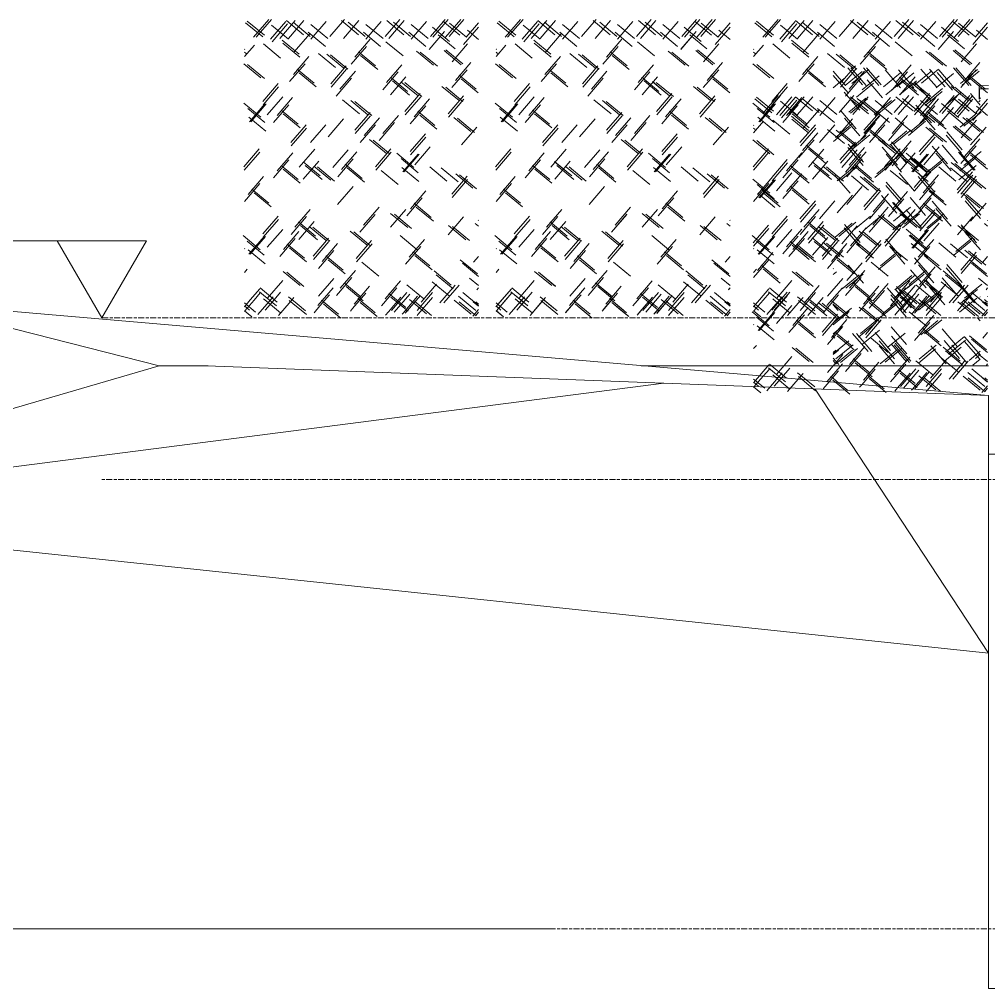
# Model space of a CAD drawing. Header units: millimetres. Extents: x -23163 to 3734, y -4540 to 11969.
# Drawn here: x -20242 to -17006, y -2240 to 997 of the extents above; entities that cross this region are included whole.
import ezdxf

# ---------------------------------------------------------------- set-up
doc = ezdxf.new("R2010")
doc.units = ezdxf.units.MM
doc.linetypes.add('Center', pattern=[40, 10, -5, 20, -5])
for name, color, linetype, lineweight in [('A-DETL', 90, 'Continuous', 9), ('A-FLOR-LEVL', 51, 'Continuous', 9), ('A-GENM', 13, 'Continuous', 9), ('A-GLAZ', 151, 'Continuous', 18), ('C-TOPO', 7, 'Continuous', 9), ('G-IMPT', 8, 'Continuous', 9)]:
    doc.layers.add(name, color=color, linetype=linetype, lineweight=lineweight)

# ---------------------------------------------------------------- blocks, each defined once
blk = doc.blocks.new('HEDGE - B_Hecke_Plan_D_03_dwg-399855-West')
at = {"layer": 'G-IMPT'}
for p, q in [((-17524.5, 823.1), (-17483.2, 775.2)), ((-17524.5, 809.2), (-17474.9, 751.6)), ((-17427.7, 822.4), (-17484.6, 775.2)), ((-17475.3, 834.9), (-17426.3, 777.9)), ((-17465.2, 834.9), (-17413.8, 775.2)), ((-17405.4, 829.3), (-17462.4, 782.1)), ((-17423.5, 834.9), (-17372.1, 775.2)), ((-17412.8, 834.9), (-17363.8, 777.9)), ((-17299.9, 818.2), (-17356.8, 771)), ((-17351.3, 827.9), (-17299.9, 768.2)), ((-17254.7, 818.2), (-17311.6, 771)), ((-17306.1, 827.9), (-17254.7, 768.2)), ((-17195.3, 825.2), (-17252.2, 777.9)), ((-17231.4, 830.7), (-17180, 771)), ((-17173.1, 830.7), (-17230, 783.5)), ((-17202.4, 830.7), (-17151, 771)), ((-17123.3, 815.4), (-17180.2, 768.2)), ((-17177.4, 819.6), (-17126, 759.9)), ((-17171.9, 827.9), (-17120.5, 768.2)), ((-17123.3, 834.9), (-17071.9, 775.2)), ((-17114.9, 834.9), (-17063.5, 775.2)), ((-17042.7, 829.3), (-17099.7, 782.1)), ((-17037.2, 823.8), (-17094.1, 776.6)), ((-17487.4, 798.8), (-17524.5, 768)), ((-17390.2, 783.5), (-17447.1, 736.3)), ((-17370.7, 808.5), (-17427.7, 761.3)), ((-17411, 794.6), (-17359.6, 734.9)), ((-17291.6, 791.8), (-17348.5, 744.6)), ((-17246.3, 791.8), (-17303.3, 744.6)), ((-17251, 786.3), (-17199.6, 726.6)), ((-17487.4, 753), (-17436, 693.3)), ((-17160.8, 755.7), (-17217.7, 708.5)), ((-17159.4, 765.5), (-17216.3, 718.2)), ((-17096.9, 753), (-17153.8, 705.7)), ((-17066.3, 748.8), (-17033.4, 710.5)), ((-17415.2, 733.5), (-17472.1, 686.3)), ((-17409.6, 730.7), (-17466.5, 683.5)), ((-17330.2, 725.9), (-17387.1, 678.7)), ((-17317.7, 728.7), (-17374.6, 681.4)), ((-17033.4, 725.3), (-17038.6, 721)), ((-17033.4, 735.7), (-17034.4, 734.9)), ((-17498.9, 690.6), (-17447.5, 630.9)), ((-17248, 710.6), (-17196.6, 650.9)), ((-17235.5, 687), (-17184.1, 627.3)), ((-17043.4, 684.2), (-17100.4, 637)), ((-17030.9, 687), (-17087.9, 639.8)), ((-17460, 649), (-17517, 601.7)), ((-17486.4, 667), (-17435, 607.3)), ((-17216, 656.4), (-17273, 609.2)), ((-17209.1, 668.9), (-17266, 621.7)), ((-17467, 636.5), (-17523.9, 589.2)), ((-17278.1, 624.1), (-17335.1, 576.9)), ((-17265.6, 626.9), (-17322.6, 579.7)), ((-17145.5, 620.8), (-17094.1, 561.1)), ((-17414.9, 608.3), (-17471.9, 561.1)), ((-17402.4, 611.1), (-17459.4, 563.9)), ((-17330, 587.4), (-17278.6, 527.7)), ((-17146.9, 609.7), (-17095.5, 550)), ((-17475.4, 568.4), (-17424, 508.7)), ((-17474, 579.6), (-17422.7, 519.8)), ((-17360.6, 569.7), (-17309.2, 510)), ((-17331.4, 576.3), (-17280, 516.6)), ((-17194.1, 573.6), (-17142.7, 513.9)), ((-17160.8, 576.4), (-17109.4, 516.7)), ((-17105.7, 552.8), (-17054.4, 493.1)), ((-17101.6, 552.8), (-17050.2, 493.1)), ((-17030.8, 555.6), (-17087.7, 508.3)), ((-17321.7, 528), (-17378.6, 480.8)), ((-17348.1, 546.1), (-17296.7, 486.4)), ((-17162.2, 519.5), (-17219.1, 472.3)), ((-17155.2, 532), (-17212.2, 484.8)), ((-17181.6, 550), (-17130.2, 490.3)), ((-17044.6, 537.5), (-17101.6, 490.3)), ((-17454.1, 504.6), (-17511, 457.4)), ((-17441.6, 507.3), (-17498.5, 460.1)), ((-17328.7, 515.5), (-17385.6, 468.3)), ((-17047.4, 508.3), (-17104.4, 461.1)), ((-17518.9, 475.4), (-17467.6, 415.7)), ((-17347.7, 453.2), (-17296.3, 393.5)), ((-17304.6, 483), (-17253.2, 423.3)), ((-17240.8, 471.8), (-17189.4, 412.1)), ((-17239.4, 482.9), (-17188, 423.2)), ((-17349.1, 442.1), (-17297.7, 382.4)), ((-17363, 408.8), (-17311.6, 349.1)), ((-17267.8, 401.4), (-17216.4, 341.7)), ((-17194.2, 389), (-17142.8, 329.3)), ((-17084.1, 391), (-17032.7, 331.3)), ((-17082.7, 402.1), (-17031.3, 342.4)), ((-17326.9, 385.2), (-17275.5, 325.5)), ((-17322.7, 385.2), (-17271.3, 325.5)), ((-17265.8, 369.9), (-17322.7, 322.7)), ((-17228.9, 359.7), (-17285.8, 312.5)), ((-17281, 360.9), (-17229.6, 301.2)), ((-17181.7, 365.4), (-17130.3, 305.7)), ((-17400, 339.6), (-17457, 292.4)), ((-17361.5, 342.4), (-17418.4, 295.2)), ((-17268.5, 340.7), (-17325.5, 293.5)), ((-17264.4, 344.8), (-17321.3, 297.6)), ((-17235.8, 347.2), (-17292.8, 300)), ((-17162.3, 334.9), (-17219.2, 287.7)), ((-17155.3, 347.4), (-17212.3, 300.1)), ((-17461, 316), (-17517.9, 268.8)), ((-17448.5, 318.8), (-17505.4, 271.6)), ((-17487.7, 300.3), (-17436.3, 240.6)), ((-17486.3, 311.4), (-17434.9, 251.7)), ((-17097, 310), (-17045.6, 250.3)), ((-17348.7, 262.4), (-17297.3, 202.7)), ((-17058.1, 268.3), (-17115.1, 221.1)), ((-17084.5, 286.4), (-17033.1, 226.7)), ((-17336.2, 238.8), (-17284.8, 179.1)), ((-17065.1, 255.8), (-17122, 208.6)), ((-17316.8, 208.2), (-17373.7, 161)), ((-17309.8, 220.7), (-17366.7, 173.5)), ((-17252.6, 200.3), (-17201.2, 140.6)), ((-17523.5, 164.2), (-17524.5, 163.4)), ((-17474.9, 175.3), (-17423.5, 115.6)), ((-17240.1, 176.7), (-17188.8, 117)), ((-17146.9, 167), (-17095.5, 107.3)), ((-17145.5, 178.1), (-17094.1, 118.4)), ((-17513.8, 153.1), (-17524.5, 144.2)), ((-17437.2, 143.5), (-17494.1, 96.3)), ((-17424.7, 146.2), (-17481.7, 99)), ((-17261.7, 140.9), (-17318.7, 93.7)), ((-17249.2, 143.7), (-17306.2, 96.5)), ((-17220.7, 146.1), (-17277.6, 98.9)), ((-17213.7, 158.6), (-17270.7, 111.4)), ((-17265.8, 159.8), (-17214.4, 100.1)), ((-17160.8, 133.6), (-17109.4, 73.9)), ((-17344.3, 100.3), (-17293, 40.6)), ((-17262.8, 112.8), (-17319.7, 65.6)), ((-17313.6, 104.3), (-17262.3, 44.6)), ((-17215.1, 126.4), (-17163.8, 66.7)), ((-17202.6, 102.8), (-17151.3, 43.1)), ((-17103.6, 110), (-17052.3, 50.3)), ((-17099.5, 110), (-17048.1, 50.3)), ((-17028.7, 112.8), (-17085.6, 65.6)), ((-17331.8, 76.7), (-17280.5, 17)), ((-17315, 93.1), (-17263.6, 33.4)), ((-17183.2, 72.3), (-17240.1, 25.1)), ((-17176.3, 84.8), (-17233.2, 37.6)), ((-17045.3, 65.6), (-17102.2, 18.4)), ((-17042.5, 94.8), (-17099.5, 47.6)), ((-17034.4, 69.8), (-17033.4, 68.6)), ((-17524.5, 42.8), (-17508.2, 24)), ((-17312.4, 46.2), (-17369.3, -1)), ((-17305.4, 58.7), (-17362.4, 11.5)), ((-17331.7, 62.9), (-17280.3, 3.2)), ((-17470.7, 21.2), (-17524.5, -23.4)), ((-17463.8, 32.3), (-17520.7, -14.9)), ((-17042.7, 0.3), (-17033.4, -10.5)), ((-17494.3, -28.8), (-17524.5, -53.8)), ((-17383.2, -17.7), (-17440.2, -64.9)), ((-17376.3, -5.2), (-17433.2, -52.4)), ((-17331.3, -30), (-17279.9, -89.7)), ((-17174.6, -9.4), (-17231.6, -56.6)), ((-17162.1, -6.6), (-17219.1, -53.8)), ((-17524.5, -61.7), (-17519.3, -67.7)), ((-17459.6, -52.4), (-17408.2, -112.1)), ((-17447.1, -52.4), (-17395.7, -112.1)), ((-17369.3, -41.3), (-17426.3, -88.5)), ((-17384.6, -49.6), (-17333.2, -109.3)), ((-17284.6, -51), (-17341.6, -98.2)), ((-17329.5, -61.2), (-17278.1, -120.9)), ((-17160.8, -37.1), (-17109.4, -96.8)), ((-17085.8, -62.1), (-17142.7, -109.3)), ((-17472.1, -77.4), (-17524.5, -120.8)), ((-17458.2, -89.9), (-17515.1, -137.1)), ((-17370.7, -77.4), (-17319.4, -137.1)), ((-17370.7, -94.1), (-17319.4, -153.8)), ((-17330.8, -87.1), (-17279.4, -146.8)), ((-17321.1, -89.9), (-17269.7, -149.6)), ((-17317, -84.8), (-17265.6, -144.5)), ((-17180.2, -91.3), (-17237.1, -138.5)), ((-17198.2, -94.1), (-17146.9, -153.8)), ((-17153.8, -76), (-17102.4, -135.7)), ((-17083, -74.6), (-17139.9, -121.8)), ((-17128.8, -91.3), (-17077.4, -151)), ((-17085.8, -78.8), (-17034.4, -138.5)), ((-17084.4, -64.9), (-17033, -124.6)), ((-17515.1, -107.9), (-17524.5, -115.7)), ((-17506.8, -107.9), (-17524.5, -122.6)), ((-17459.6, -107.9), (-17516.5, -155.2)), ((-17442.9, -102.4), (-17499.9, -149.6)), ((-17311, -106.6), (-17368, -153.8)), ((-17294.4, -101), (-17351.3, -148.2)), ((-17183, -103.8), (-17239.9, -151)), ((-17096.9, -98.2), (-17153.8, -145.4)), ((-17033.4, -111.9), (-17070.5, -142.7)), ((-17033.4, -122.2), (-17049.7, -135.7)), ((-17524.5, -134.4), (-17505.4, -156.5)), ((-17524.5, -143), (-17515.1, -153.8)), ((-17033.4, -137.8), (-17057.9, -158.1))]:
    blk.add_line(p, q, dxfattribs=at)
blk = doc.blocks.new('HEDGE - HEDGE-399856-West')
blk.add_blockref('HEDGE - B_Hecke_Plan_D_03_dwg-399855-West', (0, 0))
blk = doc.blocks.new('WIN_DOUBLE OPEN__SYM - 1130 x 1685-676230-West')
at = {"layer": 'A-GLAZ', "color": 55}
for p, q in [((-17033.1, 734.8), (-17035.5, 732.4)), ((-17032.4, 734.1), (-17033.1, 734.8))]:
    blk.add_line(p, q, dxfattribs=at)
blk = doc.blocks.new('HEDGE - B_Hecke_Plan_D_02_dwg-399854-West')
at = {"layer": 'G-IMPT'}
for p, q in [((-17786.2, 731.3), (-17729.3, 684.1)), ((-17780.7, 736.8), (-17723.7, 689.6)), ((-17708.5, 742.4), (-17759.8, 682.7)), ((-17700.1, 742.4), (-17751.5, 682.7)), ((-17651.5, 735.5), (-17702.9, 675.8)), ((-17700.1, 723), (-17643.2, 675.8)), ((-17646, 727.1), (-17697.3, 667.4)), ((-17621, 738.2), (-17672.4, 678.5)), ((-17650.3, 738.2), (-17593.4, 691)), ((-17592, 738.2), (-17643.3, 678.5)), ((-17628.1, 732.7), (-17571.1, 685.5)), ((-17517.3, 735.5), (-17568.7, 675.8)), ((-17568.7, 725.7), (-17511.8, 678.5)), ((-17455.8, 742.4), (-17504.8, 685.5)), ((-17466.1, 738.2), (-17409.2, 691)), ((-17407.8, 738.2), (-17459.2, 678.5)), ((-17443.9, 732.7), (-17387, 685.5)), ((-17333.2, 735.5), (-17384.5, 675.8)), ((-17384.5, 725.7), (-17327.6, 678.5)), ((-17271.7, 742.4), (-17320.7, 685.5)), ((-17314.8, 738.2), (-17257.9, 691)), ((-17256.5, 738.2), (-17307.9, 678.5)), ((-17292.6, 732.7), (-17235.7, 685.5)), ((-17181.9, 735.5), (-17233.3, 675.8)), ((-17233.3, 725.7), (-17176.3, 678.5)), ((-17120.4, 742.4), (-17169.4, 685.5)), ((-17162.4, 716), (-17105.5, 668.8)), ((-17109.7, 742.4), (-17161.1, 682.7)), ((-17127.7, 736.8), (-17070.8, 689.6)), ((-17068, 742.4), (-17119.4, 682.7)), ((-17057.9, 742.4), (-17106.9, 685.5)), ((-17105.5, 729.9), (-17048.6, 682.7)), ((-17008.7, 716.7), (-17058.3, 659.1)), ((-17008.7, 730.6), (-17050, 682.7)), ((-17572.4, 693.8), (-17623.8, 634.1)), ((-17577, 699.4), (-17520.1, 652.1)), ((-17392.9, 699.4), (-17335.9, 652.1)), ((-17241.6, 699.4), (-17184.7, 652.1)), ((-17122.2, 702.1), (-17173.6, 642.4)), ((-17143, 691), (-17086.1, 643.8)), ((-17045.8, 706.3), (-17008.7, 675.6)), ((-17757.1, 656.3), (-17790, 618.1)), ((-17726.5, 660.5), (-17669.6, 613.3)), ((-17664, 673), (-17607.1, 625.8)), ((-17662.6, 663.3), (-17605.7, 616.1)), ((-17382.7, 652.3), (-17434.1, 592.6)), ((-17370.2, 675.9), (-17421.6, 616.2)), ((-17317.6, 667.4), (-17260.7, 620.2)), ((-17045.8, 660.5), (-17097.2, 600.8)), ((-17790, 643.2), (-17789, 642.4)), ((-17790, 632.8), (-17784.8, 628.5)), ((-17575.4, 618.1), (-17626.8, 558.4)), ((-17543.4, 628.9), (-17486.5, 581.6)), ((-17514.9, 626.5), (-17457.9, 579.3)), ((-17502.4, 623.7), (-17445.4, 576.5)), ((-17409.1, 634.3), (-17352.2, 587.1)), ((-17402.2, 621.8), (-17345.2, 574.6)), ((-17215.5, 636.2), (-17158.6, 589)), ((-17203, 633.4), (-17146.1, 586.2)), ((-17123.6, 638.3), (-17066.6, 591.1)), ((-17118, 641), (-17061.1, 593.8)), ((-17792.4, 594.5), (-17735.5, 547.3)), ((-17779.9, 591.7), (-17723, 544.5)), ((-17587.9, 594.5), (-17639.3, 534.8)), ((-17450.5, 587), (-17501.8, 527.3)), ((-17264.2, 591), (-17315.5, 531.3)), ((-17034.3, 598.1), (-17085.6, 538.4)), ((-17614.3, 576.4), (-17557.4, 529.2)), ((-17607.4, 564), (-17550.4, 516.7)), ((-17449.1, 575.9), (-17500.5, 516.2)), ((-17419.9, 569.2), (-17471.3, 509.5)), ((-17276.7, 567.4), (-17328, 507.7)), ((-17251, 550.5), (-17302.3, 490.8)), ((-17046.8, 574.5), (-17098.1, 514.8)), ((-17073.1, 556.5), (-17016.2, 509.3)), ((-17677.9, 528.3), (-17729.3, 468.6)), ((-17432.4, 545.6), (-17483.8, 485.9)), ((-17303.1, 549.3), (-17246.1, 502.1)), ((-17296.1, 536.8), (-17239.2, 489.6)), ((-17267.6, 534.4), (-17210.6, 487.2)), ((-17255.1, 531.7), (-17198.1, 484.5)), ((-17130.7, 518.6), (-17073.8, 471.4)), ((-17066.2, 544), (-17009.3, 496.8)), ((-17676.5, 517.2), (-17727.9, 457.5)), ((-17203.2, 495), (-17254.5, 435.3)), ((-17118.2, 515.8), (-17061.3, 468.6)), ((-17059.1, 487.1), (-17110.5, 427.4)), ((-17792.6, 463.1), (-17735.7, 415.9)), ((-17721.8, 460.3), (-17773.2, 400.6)), ((-17717.6, 460.3), (-17769, 400.6)), ((-17662.6, 483.9), (-17714, 424.2)), ((-17641.8, 457.6), (-17693.1, 397.9)), ((-17629.3, 481.2), (-17680.6, 421.5)), ((-17463.2, 473.7), (-17406.2, 426.5)), ((-17434.6, 471.3), (-17377.7, 424.1)), ((-17422.1, 468.5), (-17365.2, 421.3)), ((-17201.8, 483.9), (-17253.2, 424.2)), ((-17185.1, 453.6), (-17236.5, 393.9)), ((-17172.6, 477.2), (-17224, 417.5)), ((-17057.8, 476), (-17109.1, 416.3)), ((-17778.7, 445), (-17721.8, 397.8)), ((-17668.1, 439.5), (-17611.2, 392.3)), ((-17661.2, 427), (-17604.3, 379.8)), ((-17370.2, 431.9), (-17421.6, 372.2)), ((-17276.4, 421.3), (-17327.8, 361.6)), ((-17211.5, 435.5), (-17154.5, 388.3)), ((-17204.5, 423), (-17147.6, 375.8)), ((-17776, 415.9), (-17719, 368.7)), ((-17584, 390.5), (-17635.3, 330.8)), ((-17518.8, 390.5), (-17570.2, 330.8)), ((-17459.6, 409.9), (-17511, 350.2)), ((-17368.8, 420.7), (-17420.2, 361)), ((-17352.1, 390.5), (-17403.5, 330.8)), ((-17339.6, 414.1), (-17391, 354.4)), ((-17288.9, 397.7), (-17340.3, 338)), ((-17091.6, 414.9), (-17034.7, 367.7)), ((-17079.1, 412.1), (-17022.2, 364.9)), ((-17582.6, 379.3), (-17634, 319.6)), ((-17185.5, 360.7), (-17236.9, 301)), ((-17014.2, 382.9), (-17065.6, 323.2)), ((-17372.9, 341.8), (-17315.9, 294.6)), ((-17360.4, 339), (-17303.4, 291.8)), ((-17184.1, 349.6), (-17235.5, 289.9)), ((-17740.7, 309.6), (-17792.1, 249.9)), ((-17739.3, 298.5), (-17790.7, 238.8)), ((-17629.2, 296.5), (-17680.5, 236.8)), ((-17555.6, 308.9), (-17607, 249.2)), ((-17443.9, 307), (-17495.3, 247.3)), ((-17414.7, 300.3), (-17466.1, 240.6)), ((-17301.3, 310.2), (-17352.6, 250.5)), ((-17299.9, 299.1), (-17351.3, 239.4)), ((-17281.3, 295.5), (-17224.4, 248.3)), ((-17210.5, 292.7), (-17261.9, 233)), ((-17206.3, 292.7), (-17257.7, 233)), ((-17170.2, 316.3), (-17221.6, 256.6)), ((-17641.7, 272.9), (-17693, 213.2)), ((-17594.5, 267.2), (-17537.5, 220)), ((-17542.4, 268.5), (-17593.8, 208.8)), ((-17427.2, 276.7), (-17478.6, 217)), ((-17267.4, 277.4), (-17210.5, 230.2)), ((-17668, 254.9), (-17611.1, 207.7)), ((-17661.1, 242.4), (-17604.2, 195.2)), ((-17587.5, 254.7), (-17530.6, 207.5)), ((-17559, 252.4), (-17502.1, 205.1)), ((-17546.5, 249.6), (-17489.6, 202.4)), ((-17453.6, 258.7), (-17396.7, 211.5)), ((-17446.7, 246.2), (-17389.7, 199)), ((-17333.8, 238), (-17276.8, 190.8)), ((-17264.6, 248.3), (-17207.7, 201.1)), ((-17171.7, 249.9), (-17114.8, 202.7)), ((-17133.1, 247.1), (-17076.2, 199.9)), ((-17726.4, 217.5), (-17777.7, 157.8)), ((-17046.9, 218.9), (-17098.3, 159.2)), ((-17045.5, 207.8), (-17096.9, 148.1)), ((-17084.7, 226.3), (-17027.8, 179.1)), ((-17072.2, 223.5), (-17015.3, 176.3)), ((-17738.9, 193.9), (-17790.2, 134.2)), ((-17765.2, 175.8), (-17708.3, 128.6)), ((-17758.3, 163.3), (-17701.4, 116.1)), ((-17427.6, 183.9), (-17479, 124.2)), ((-17184.5, 169.9), (-17235.9, 110.2)), ((-17197, 146.3), (-17248.4, 86.6)), ((-17570.8, 107.8), (-17622.1, 48.1)), ((-17340.8, 114.9), (-17392.2, 55.2)), ((-17251, 107.8), (-17302.3, 48.1)), ((-17223.4, 128.2), (-17166.4, 81)), ((-17216.4, 115.8), (-17159.5, 68.5)), ((-17677.9, 85.6), (-17729.3, 25.9)), ((-17676.5, 74.5), (-17727.9, 14.8)), ((-17583.3, 84.2), (-17634.6, 24.5)), ((-17609.6, 66.1), (-17552.7, 18.9)), ((-17557.6, 67.4), (-17608.9, 7.7)), ((-17353.3, 91.3), (-17404.7, 31.6)), ((-17302.1, 94.2), (-17245.2, 47)), ((-17289.6, 91.4), (-17232.7, 44.2)), ((-17058.3, 82.8), (-17109.7, 23.1)), ((-17009.7, 71.7), (-17008.7, 70.9)), ((-17662.6, 41.2), (-17714, -18.5)), ((-17608.2, 34), (-17659.6, -25.7)), ((-17602.7, 53.6), (-17545.8, 6.4)), ((-17574.1, 51.2), (-17517.2, 4)), ((-17561.6, 48.5), (-17504.7, 1.3)), ((-17437.3, 35.4), (-17380.4, -11.8)), ((-17424.8, 32.7), (-17367.9, -14.5)), ((-17108.5, 53.8), (-17051.5, 6.6)), ((-17096, 51), (-17039, 3.8)), ((-17019.4, 60.6), (-17008.7, 51.7)), ((-17794.7, 20.3), (-17737.8, -26.9)), ((-17780.8, 2.3), (-17723.9, -44.9)), ((-17723.9, 17.6), (-17775.3, -42.1)), ((-17719.7, 17.6), (-17771.1, -42.1)), ((-17620.7, 10.4), (-17672.1, -49.3)), ((-17509.7, 11.8), (-17561.1, -47.9)), ((-17508.4, 0.7), (-17559.7, -59)), ((-17365.7, 3.9), (-17417.1, -55.8)), ((-17270.4, 20.3), (-17213.5, -26.9)), ((-17188.8, 7.9), (-17240.2, -51.8)), ((-17789, -22.7), (-17790, -23.8)), ((-17778.1, -26.9), (-17721.1, -74.1)), ((-17647.1, -7.7), (-17590.2, -54.9)), ((-17640.2, -20.2), (-17583.2, -67.4)), ((-17491.7, -29.6), (-17543, -89.3)), ((-17479.2, -6), (-17530.6, -65.7)), ((-17364.3, -7.2), (-17415.7, -66.9)), ((-17201.3, -15.7), (-17252.7, -75.4)), ((-17518.1, -47.6), (-17461.1, -94.9)), ((-17511.1, -60.1), (-17454.2, -107.3)), ((-17227.7, -33.8), (-17170.8, -81)), ((-17220.8, -46.3), (-17163.9, -93.5)), ((-17069.4, -60.2), (-17012.5, -107.4)), ((-17008.7, -49.6), (-17025, -68.5)), ((-17780.7, -92.1), (-17790, -102.9)), ((-17418.9, -95.8), (-17470.3, -155.5)), ((-17398.2, -68.3), (-17341.3, -115.5)), ((-17062.5, -71.3), (-17008.7, -115.9)), ((-17661.2, -99.1), (-17604.3, -146.3)), ((-17648.7, -101.8), (-17591.8, -149.1)), ((-17492.1, -122.5), (-17543.4, -182.2)), ((-17431.4, -119.4), (-17482.8, -179.1)), ((-17156.9, -97.7), (-17100, -144.9)), ((-17149.9, -110.2), (-17093, -157.4)), ((-17038.9, -121.3), (-17008.7, -146.3)), ((-17739, -157.4), (-17770.6, -194.1)), ((-17737.6, -154.6), (-17680.7, -201.8)), ((-17662.6, -129.6), (-17714, -189.3)), ((-17493.9, -153.6), (-17545.2, -213.3)), ((-17457.8, -137.5), (-17400.8, -184.7)), ((-17450.8, -149.9), (-17393.9, -197.2)), ((-17372.2, -148.5), (-17423.6, -208.2)), ((-17281.5, -154.6), (-17332.9, -214.3)), ((-17269, -131), (-17320.4, -190.7)), ((-17248.5, -143.5), (-17191.6, -190.7)), ((-17148.6, -142.1), (-17199.9, -201.8)), ((-17163.8, -133.8), (-17106.9, -181)), ((-17086.1, -144.9), (-17137.4, -204.6)), ((-17073.6, -144.9), (-17125, -204.6)), ((-17008.7, -154.2), (-17013.9, -160.2)), ((-17770.6, -194.1), (-17790.4, -217.1)), ((-17737.6, -171.3), (-17758.2, -195.1)), ((-17740.4, -167.1), (-17700.6, -200.1)), ((-17726.5, -190.7), (-17716.9, -198.7)), ((-17694.6, -183.8), (-17708.1, -199.4)), ((-17669.6, -168.5), (-17697, -200.4)), ((-17643.2, -183.8), (-17614.6, -207.5)), ((-17625.1, -186.5), (-17641.2, -205.2)), ((-17506.4, -177.2), (-17538.1, -214.1)), ((-17384.7, -172.1), (-17428.9, -223.5)), ((-17411.1, -190.2), (-17364.2, -229.1)), ((-17267.6, -185.1), (-17309.5, -233.8)), ((-17307.9, -172.7), (-17251, -219.9)), ((-17301, -185.1), (-17244, -232.4)), ((-17248.2, -169.9), (-17299.6, -229.6)), ((-17238.5, -175.4), (-17289.9, -235.1)), ((-17212.1, -182.4), (-17260, -238.1)), ((-17202.4, -179.6), (-17253.2, -238.7)), ((-17238.8, -193.5), (-17181.9, -240.7)), ((-17162.4, -169.9), (-17213.8, -229.6)), ((-17162.4, -186.5), (-17210.5, -242.3)), ((-17075, -182.4), (-17018, -229.6)), ((-17061.1, -169.9), (-17008.7, -213.3)), ((-17790, -204.4), (-17752.9, -235.1)), ((-17790, -214.7), (-17773.7, -228.2)), ((-17758.2, -195.1), (-17789, -231)), ((-17708.1, -199.4), (-17745.9, -243.5)), ((-17697, -200.4), (-17721, -228.2)), ((-17716.9, -198.7), (-17669.6, -237.9)), ((-17700.6, -200.1), (-17683.5, -214.3)), ((-17641.2, -205.2), (-17676.5, -246.2)), ((-17640.4, -196.3), (-17628.3, -206.3)), ((-17628.3, -206.3), (-17583.5, -243.5)), ((-17614.6, -207.5), (-17586.3, -231)), ((-17538.1, -214.1), (-17557.7, -237)), ((-17532.7, -195.3), (-17506.8, -216.8)), ((-17525.8, -207.8), (-17515.9, -216)), ((-17515.9, -216), (-17468.9, -255)), ((-17506.8, -216.8), (-17475.8, -242.5)), ((-17428.9, -223.5), (-17436.1, -231.8)), ((-17404.1, -202.7), (-17373.2, -228.3)), ((-17222.2, -199), (-17165.2, -246.2)), ((-17090.2, -194.9), (-17033.3, -242.1)), ((-17073.6, -200.4), (-17016.6, -247.6)), ((-17026.4, -200.4), (-17008.7, -215)), ((-17018, -200.4), (-17008.7, -208.1)), ((-17790, -230.3), (-17765.5, -250.6)), ((-17373.2, -228.3), (-17347.2, -249.9)), ((-17364.2, -229.1), (-17354.2, -237.4)), ((-17309.5, -233.8), (-17319, -244.9)), ((-17260, -238.1), (-17263.5, -242.1)), ((-17210.5, -242.3), (-17213.8, -246.2)), ((-17008.7, -226.9), (-17027.7, -249)), ((-17008.7, -235.4), (-17018, -246.2))]:
    blk.add_line(p, q, dxfattribs=at)
blk = doc.blocks.new('HEDGE - HEDGE-V2-West')
blk.add_blockref('HEDGE - B_Hecke_Plan_D_02_dwg-399854-West', (0, 0))
blk = doc.blocks.new('HEDGE - B_Hecke_Plan_D_02_dwg-V3-West')
at = {"layer": 'G-IMPT'}
for p, q in [((-18646.2, 985.4), (-18589.3, 938.2)), ((-18640.7, 991), (-18583.7, 943.8)), ((-18568.5, 996.5), (-18619.8, 936.8)), ((-18560.1, 996.5), (-18611.5, 936.8)), ((-18511.5, 989.6), (-18562.9, 929.9)), ((-18560.1, 977.1), (-18503.2, 929.9)), ((-18506, 981.2), (-18557.3, 921.5)), ((-18481, 992.4), (-18532.4, 932.6)), ((-18510.3, 992.4), (-18453.4, 945.1)), ((-18452, 992.4), (-18503.3, 932.6)), ((-18488.1, 986.8), (-18431.1, 939.6)), ((-18377.3, 989.6), (-18428.7, 929.9)), ((-18428.7, 979.9), (-18371.8, 932.6)), ((-18315.8, 996.5), (-18364.8, 939.6)), ((-18326.1, 992.4), (-18269.2, 945.1)), ((-18267.8, 992.4), (-18319.2, 932.6)), ((-18303.9, 986.8), (-18247, 939.6)), ((-18193.2, 989.6), (-18244.5, 929.9)), ((-18244.5, 979.9), (-18187.6, 932.6)), ((-18131.7, 996.5), (-18180.7, 939.6)), ((-18174.8, 992.4), (-18117.9, 945.1)), ((-18116.5, 992.4), (-18167.9, 932.6)), ((-18152.6, 986.8), (-18095.7, 939.6)), ((-18041.9, 989.6), (-18093.3, 929.9)), ((-18093.3, 979.9), (-18036.3, 932.6)), ((-17980.4, 996.5), (-18029.4, 939.6)), ((-17969.7, 996.5), (-18021.1, 936.8)), ((-17987.7, 991), (-17930.8, 943.8)), ((-17928, 996.5), (-17979.4, 936.8)), ((-17917.9, 996.5), (-17966.9, 939.6)), ((-17965.5, 984), (-17908.6, 936.8)), ((-17868.7, 984.7), (-17910, 936.8)), ((-18432.4, 947.9), (-18483.8, 888.2)), ((-18437, 953.5), (-18380.1, 906.3)), ((-18252.9, 953.5), (-18195.9, 906.3)), ((-18101.6, 953.5), (-18044.7, 906.3)), ((-17982.2, 956.3), (-18033.6, 896.6)), ((-18022.4, 970.1), (-17965.5, 922.9)), ((-18003, 945.1), (-17946.1, 897.9)), ((-17868.7, 970.8), (-17918.3, 913.2)), ((-17905.8, 960.4), (-17868.7, 929.7)), ((-18617.1, 910.4), (-18650, 872.2)), ((-18586.5, 914.6), (-18529.6, 867.4)), ((-18524, 927.1), (-18467.1, 879.9)), ((-18522.6, 917.4), (-18465.7, 870.2)), ((-18242.7, 906.5), (-18294.1, 846.8)), ((-18230.2, 930.1), (-18281.6, 870.4)), ((-18177.6, 921.5), (-18120.7, 874.3)), ((-17905.8, 914.6), (-17957.2, 854.9)), ((-18650, 897.4), (-18649, 896.6)), ((-18650, 886.9), (-18644.8, 882.7)), ((-18403.4, 883), (-18346.5, 835.8)), ((-18374.9, 880.6), (-18317.9, 833.4)), ((-18362.4, 877.8), (-18305.4, 830.6)), ((-18269.1, 888.4), (-18212.2, 841.2)), ((-18262.2, 875.9), (-18205.2, 828.7)), ((-18075.5, 890.3), (-18018.6, 843.1)), ((-18063, 887.5), (-18006.1, 840.3)), ((-17983.6, 892.4), (-17926.6, 845.2)), ((-17978, 895.2), (-17921.1, 848)), ((-18652.4, 848.6), (-18595.5, 801.4)), ((-18639.9, 845.9), (-18583, 798.7)), ((-18447.9, 848.6), (-18499.3, 788.9)), ((-18435.4, 872.2), (-18486.8, 812.5)), ((-18124.2, 845.1), (-18175.5, 785.4)), ((-17894.3, 852.2), (-17945.6, 792.5)), ((-18474.3, 830.6), (-18417.4, 783.4)), ((-18467.4, 818.1), (-18410.4, 770.9)), ((-18310.5, 841.1), (-18361.8, 781.4)), ((-18309.1, 830), (-18360.5, 770.3)), ((-18279.9, 823.3), (-18331.3, 763.6)), ((-18136.7, 821.5), (-18188, 761.8)), ((-17906.8, 828.6), (-17958.1, 768.9)), ((-17933.1, 810.6), (-17876.2, 763.4)), ((-18537.9, 782.5), (-18589.3, 722.8)), ((-18292.4, 799.7), (-18343.8, 740)), ((-18163.1, 803.4), (-18106.1, 756.2)), ((-18111, 804.7), (-18162.3, 745)), ((-18156.1, 790.9), (-18099.2, 743.7)), ((-18127.6, 788.6), (-18070.6, 741.3)), ((-18115.1, 785.8), (-18058.1, 738.6)), ((-17926.2, 798.1), (-17869.3, 750.9)), ((-18536.5, 771.3), (-18587.9, 711.6)), ((-18063.2, 749.1), (-18114.5, 689.4)), ((-17990.7, 772.7), (-17933.8, 725.5)), ((-17978.2, 770), (-17921.3, 722.8)), ((-18652.6, 717.2), (-18595.7, 670)), ((-18581.8, 714.4), (-18633.2, 654.7)), ((-18577.6, 714.4), (-18629, 654.7)), ((-18522.6, 738), (-18574, 678.3)), ((-18489.3, 735.3), (-18540.6, 675.6)), ((-18323.2, 727.8), (-18266.2, 680.6)), ((-18294.6, 725.4), (-18237.7, 678.2)), ((-18282.1, 722.7), (-18225.2, 675.5)), ((-18061.8, 738), (-18113.2, 678.3)), ((-18032.6, 731.3), (-18084, 671.6)), ((-17919.1, 741.2), (-17970.5, 681.5)), ((-17917.8, 730.1), (-17969.1, 670.4)), ((-18638.7, 699.2), (-18581.8, 651.9)), ((-18501.8, 711.7), (-18553.1, 652)), ((-18528.1, 693.6), (-18471.2, 646.4)), ((-18521.2, 681.1), (-18464.3, 633.9)), ((-18230.2, 686), (-18281.6, 626.3)), ((-18045.1, 707.7), (-18096.5, 648)), ((-18071.5, 689.7), (-18014.5, 642.5)), ((-18636, 670), (-18579, 622.8)), ((-18319.6, 664), (-18371, 604.3)), ((-18228.8, 674.9), (-18280.2, 615.2)), ((-18199.6, 668.2), (-18251, 608.5)), ((-18148.9, 651.8), (-18200.3, 592.1)), ((-18136.4, 675.4), (-18187.8, 615.7)), ((-18064.5, 677.2), (-18007.6, 630)), ((-17951.6, 669), (-17894.7, 621.8)), ((-17939.1, 666.2), (-17882.2, 619)), ((-18444, 644.6), (-18495.3, 584.9)), ((-18442.6, 633.5), (-18494, 573.8)), ((-18378.8, 644.6), (-18430.2, 584.9)), ((-18212.1, 644.6), (-18263.5, 584.9)), ((-17874.2, 637.1), (-17925.6, 577.4)), ((-18232.9, 595.9), (-18175.9, 548.7)), ((-18220.4, 593.1), (-18163.4, 545.9)), ((-18045.5, 614.8), (-18096.9, 555.1)), ((-18044.1, 603.7), (-18095.5, 544)), ((-18600.7, 563.7), (-18652.1, 504)), ((-18599.3, 552.6), (-18650.7, 492.9)), ((-18489.2, 550.7), (-18540.5, 490.9)), ((-18415.6, 563), (-18467, 503.3)), ((-18303.9, 561.1), (-18355.3, 501.4)), ((-18274.7, 554.5), (-18326.1, 494.8)), ((-18161.3, 564.3), (-18212.6, 504.6)), ((-18159.9, 553.2), (-18211.3, 493.5)), ((-18030.2, 570.4), (-18081.6, 510.7)), ((-18501.7, 527), (-18553, 467.3)), ((-18454.5, 521.4), (-18397.5, 474.2)), ((-18402.4, 522.6), (-18453.8, 462.9)), ((-18287.2, 530.9), (-18338.6, 471.2)), ((-18141.3, 549.6), (-18084.4, 502.4)), ((-18127.4, 531.5), (-18070.5, 484.3)), ((-18070.5, 546.8), (-18121.9, 487.1)), ((-18066.3, 546.8), (-18117.7, 487.1)), ((-18528, 509), (-18471.1, 461.8)), ((-18521.1, 496.5), (-18464.2, 449.3)), ((-18447.5, 508.9), (-18390.6, 461.7)), ((-18419, 506.5), (-18362.1, 459.3)), ((-18406.5, 503.7), (-18349.6, 456.5)), ((-18313.6, 512.8), (-18256.7, 465.6)), ((-18306.7, 500.3), (-18249.7, 453.1)), ((-18193.8, 492.1), (-18136.8, 444.9)), ((-18124.6, 502.4), (-18067.7, 455.2)), ((-18031.7, 504), (-17974.8, 456.8)), ((-17993.1, 501.2), (-17936.2, 454)), ((-18586.4, 471.6), (-18637.7, 411.9)), ((-17906.9, 473), (-17958.3, 413.3)), ((-17905.5, 461.9), (-17956.9, 402.2)), ((-17944.7, 480.4), (-17887.8, 433.2)), ((-17932.2, 477.6), (-17875.3, 430.4)), ((-18598.9, 448), (-18650.2, 388.3)), ((-18625.2, 429.9), (-18568.3, 382.7)), ((-18287.6, 438), (-18339, 378.3)), ((-18044.5, 424), (-18095.9, 364.3)), ((-18618.3, 417.5), (-18561.4, 370.2)), ((-18057, 400.4), (-18108.4, 340.7)), ((-18430.8, 361.9), (-18482.1, 302.2)), ((-18200.8, 369.1), (-18252.2, 309.4)), ((-18111, 361.9), (-18162.3, 302.2)), ((-18083.4, 382.4), (-18026.4, 335.2)), ((-18076.4, 369.9), (-18019.5, 322.7)), ((-18537.9, 339.7), (-18589.3, 280)), ((-18536.5, 328.6), (-18587.9, 268.9)), ((-18443.3, 338.3), (-18494.6, 278.6)), ((-18213.3, 345.5), (-18264.7, 285.8)), ((-18162.1, 348.3), (-18105.2, 301.1)), ((-18149.6, 345.5), (-18092.7, 298.3)), ((-17918.3, 336.9), (-17969.7, 277.2)), ((-17869.7, 325.8), (-17868.7, 325)), ((-18522.6, 295.3), (-18574, 235.6)), ((-18469.6, 320.3), (-18412.7, 273.1)), ((-18417.6, 321.5), (-18468.9, 261.8)), ((-18462.7, 307.8), (-18405.8, 260.6)), ((-18434.1, 305.4), (-18377.2, 258.2)), ((-18421.6, 302.6), (-18364.7, 255.4)), ((-17968.5, 307.9), (-17911.5, 260.7)), ((-17956, 305.1), (-17899, 257.9)), ((-17879.4, 314.7), (-17868.7, 305.9)), ((-18654.7, 274.5), (-18597.8, 227.2)), ((-18583.9, 271.7), (-18635.3, 212)), ((-18579.7, 271.7), (-18631.1, 212)), ((-18480.7, 264.5), (-18532.1, 204.8)), ((-18468.2, 288.1), (-18519.6, 228.4)), ((-18369.7, 265.9), (-18421.1, 206.2)), ((-18297.3, 289.6), (-18240.4, 242.4)), ((-18284.8, 286.8), (-18227.9, 239.6)), ((-18130.4, 274.5), (-18073.5, 227.2)), ((-18048.8, 262), (-18100.2, 202.3)), ((-18649, 231.4), (-18650, 230.3)), ((-18640.8, 256.4), (-18583.9, 209.2)), ((-18638.1, 227.2), (-18581.1, 180)), ((-18507.1, 246.4), (-18450.2, 199.2)), ((-18500.2, 233.9), (-18443.2, 186.7)), ((-18368.4, 254.8), (-18419.7, 195.1)), ((-18339.2, 248.1), (-18390.6, 188.4)), ((-18225.7, 258), (-18277.1, 198.3)), ((-18224.3, 246.9), (-18275.7, 187.2)), ((-18061.3, 238.4), (-18112.7, 178.7)), ((-18351.7, 224.5), (-18403, 164.8)), ((-18378.1, 206.5), (-18321.1, 159.3)), ((-18087.7, 220.3), (-18030.8, 173.1)), ((-18080.8, 207.8), (-18023.9, 160.6)), ((-17868.7, 204.5), (-17885, 185.6)), ((-18640.7, 162), (-18650, 151.2)), ((-18371.1, 194), (-18314.2, 146.8)), ((-18258.2, 185.8), (-18201.3, 138.6)), ((-17929.4, 193.9), (-17872.5, 146.7)), ((-17922.5, 182.8), (-17868.7, 138.3)), ((-18521.2, 155.1), (-18464.3, 107.8)), ((-18508.7, 152.3), (-18451.8, 105.1)), ((-18352.1, 131.7), (-18403.4, 72)), ((-18291.4, 134.7), (-18342.8, 75)), ((-18278.9, 158.3), (-18330.3, 98.6)), ((-18016.9, 156.4), (-17960, 109.2)), ((-18009.9, 143.9), (-17953, 96.7)), ((-17898.9, 132.8), (-17868.7, 107.9)), ((-18597.6, 99.5), (-18540.7, 52.3)), ((-18522.6, 124.5), (-18574, 64.8)), ((-18353.9, 100.5), (-18405.2, 40.8)), ((-18317.8, 116.7), (-18260.8, 69.5)), ((-18310.8, 104.2), (-18253.9, 57)), ((-18232.2, 105.6), (-18283.6, 45.9)), ((-18141.5, 99.5), (-18192.9, 39.8)), ((-18129, 123.1), (-18180.4, 63.4)), ((-18108.5, 110.6), (-18051.6, 63.4)), ((-18008.6, 112), (-18059.9, 52.3)), ((-18023.8, 120.3), (-17966.9, 73.1)), ((-17946.1, 109.2), (-17997.4, 49.5)), ((-17933.6, 109.2), (-17985, 49.5)), ((-17868.7, 99.9), (-17873.9, 94)), ((-18599, 96.7), (-18650.4, 37)), ((-18597.6, 82.9), (-18649, 23.2)), ((-18554.6, 70.4), (-18605.9, 10.7)), ((-18600.4, 87), (-18543.5, 39.8)), ((-18529.6, 85.6), (-18581, 25.9)), ((-18485.1, 67.6), (-18536.5, 7.9)), ((-18503.2, 70.4), (-18446.3, 23.2)), ((-18366.4, 76.9), (-18417.7, 17.2)), ((-18244.7, 82), (-18296.1, 22.3)), ((-18127.6, 69), (-18179, 9.3)), ((-18167.9, 81.5), (-18111, 34.3)), ((-18161, 69), (-18104, 21.8)), ((-18108.2, 84.2), (-18159.6, 24.5)), ((-18098.5, 78.7), (-18149.9, 19)), ((-18072.1, 71.7), (-18123.5, 12)), ((-18062.4, 74.5), (-18113.7, 14.8)), ((-18022.4, 84.2), (-18073.8, 24.5)), ((-18022.4, 67.6), (-18073.8, 7.9)), ((-17935, 71.7), (-17878, 24.5)), ((-17921.1, 84.2), (-17868.7, 40.8)), ((-18650, 49.7), (-18612.9, 19)), ((-18650, 39.4), (-18633.7, 25.9)), ((-18586.5, 63.4), (-18529.6, 16.2)), ((-18500.4, 57.9), (-18443.5, 10.7)), ((-18392.7, 58.8), (-18335.8, 11.6)), ((-18385.8, 46.3), (-18328.9, -0.9)), ((-18271.1, 64), (-18214.2, 16.7)), ((-18264.1, 51.5), (-18207.2, 4.2)), ((-18098.8, 60.6), (-18041.9, 13.4)), ((-18082.2, 55.1), (-18025.2, 7.9)), ((-17950.2, 59.3), (-17893.3, 12)), ((-17933.6, 53.7), (-17876.6, 6.5)), ((-17886.4, 53.7), (-17868.7, 39.1)), ((-17878, 53.7), (-17868.7, 46)), ((-18650, 23.9), (-18625.5, 3.5)), ((-17868.7, 27.2), (-17887.7, 5.1)), ((-17868.7, 18.7), (-17878, 7.9))]:
    blk.add_line(p, q, dxfattribs=at)
blk = doc.blocks.new('HEDGE - HEDGE-V4-West')
blk.add_blockref('HEDGE - B_Hecke_Plan_D_02_dwg-V3-West', (0, 0))
blk = doc.blocks.new('WIN_DOUBLE OPEN__SYM - 1130 x 1685-V25-West')
at = {"layer": 'A-GLAZ', "color": 55}
for p, q in [((-17005.5, 776.2), (-17036.5, 775)), ((-17036.5, 775), (-17036.5, 730)), ((-17035.5, 732.4), (-17035.5, 765)), ((-17035.5, 765), (-17005.5, 765)), ((-17036.5, 730), (-17032.4, 734.1)), ((-17033.1, 734.8), (-17035.5, 732.4)), ((-17032.4, 734.1), (-17033.1, 734.8))]:
    blk.add_line(p, q, dxfattribs=at)
blk = doc.blocks.new('Niveau - OKFFB-442205-West')
at = {"layer": 'A-FLOR-LEVL'}
for p, q in [((-21226.5, 468.9), (-21226.5, 257.5)), ((-19966.5, 257.5), (-22366.5, 257.5)), ((-20115.1, 257.5), (-19966.5, 0)), ((-19817.8, 257.5), (-20115.1, 257.5)), ((-19966.5, 0), (-19817.8, 257.5))]:
    blk.add_line(p, q, dxfattribs=at)

msp = doc.modelspace()

# ---------------------------------------------------------------- linework, layer by layer
at = {"layer": 'A-DETL'}
msp.add_line((-18451.7, -2040), (-20551.7, -2040), dxfattribs=at)
at = {"layer": 'A-FLOR-LEVL', "linetype": 'Center'}
for p, q in [((-1049.8, 0), (-19966.5, 0)), ((-19966.5, -540), (1334.4, -540)), ((-19966.5, -2040), (-1049.8, -2040))]:
    msp.add_line(p, q, dxfattribs=at)
at = {"layer": 'C-TOPO'}
for p, q in [((-20601.9, 50), (-17005.5, -260)), ((-20601.9, 50), (-19775.5, -160)), ((-21446.4, -650), (-19775.5, -160)), ((-19615.5, -160), (-19775.5, -160)), ((-17005.5, -260), (-19615.5, -160)), ((-19611.8, -160.1), (-19615.5, -160)), ((-19613.6, -160), (-19615.5, -160)), ((-17005.5, -160), (-18165.6, -160)), ((-21446.4, -650), (-18090.1, -218.4)), ((-17005.5, -1120), (-17584.4, -237.8)), ((-17005.5, -455.2), (-17005.5, -260)), ((-16881.3, -455.2), (-17005.5, -455.2)), ((-12213.4, -455.2), (-17005.5, -455.2)), ((-17005.5, -455.2), (-12213.4, -455.2)), ((-17005.5, -2240.2), (-17005.5, -455.2)), ((-17005.5, -1120), (-21446.4, -650)), ((-11632.5, -2240.2), (-17005.5, -2240.2)), ((-17005.5, -2240.2), (-11632.5, -2240.2))]:
    msp.add_line(p, q, dxfattribs=at)

# ---------------------------------------------------------------- block references
at = {"layer": 'A-FLOR-LEVL'}
msp.add_blockref('Niveau - OKFFB-442205-West', (0, 0), dxfattribs=at)
at = {"layer": 'A-GENM'}
for name, p in [('HEDGE - HEDGE-V2-West', (-1700, 254.1)), ('HEDGE - HEDGE-V2-West', (-1700, 254.1)), ('HEDGE - HEDGE-V4-West', (0, 0)), ('HEDGE - HEDGE-V2-West', (-860, 254.1)), ('HEDGE - HEDGE-V2-West', (0, 254.1)), ('HEDGE - HEDGE-399856-West', (0, 0)), ('HEDGE - HEDGE-399856-West', (0, 0)), ('HEDGE - HEDGE-399856-West', (0, 0)), ('HEDGE - HEDGE-399856-West', (0, 0)), ('HEDGE - HEDGE-V2-West', (0, 0))]:
    msp.add_blockref(name, p, dxfattribs=at)
at = {"layer": 'A-GLAZ', "color": 55}
for name in ['WIN_DOUBLE OPEN__SYM - 1130 x 1685-V25-West', 'WIN_DOUBLE OPEN__SYM - 1130 x 1685-676230-West']:
    msp.add_blockref(name, (0, 0), dxfattribs=at)

doc.saveas('drawing.dxf')
